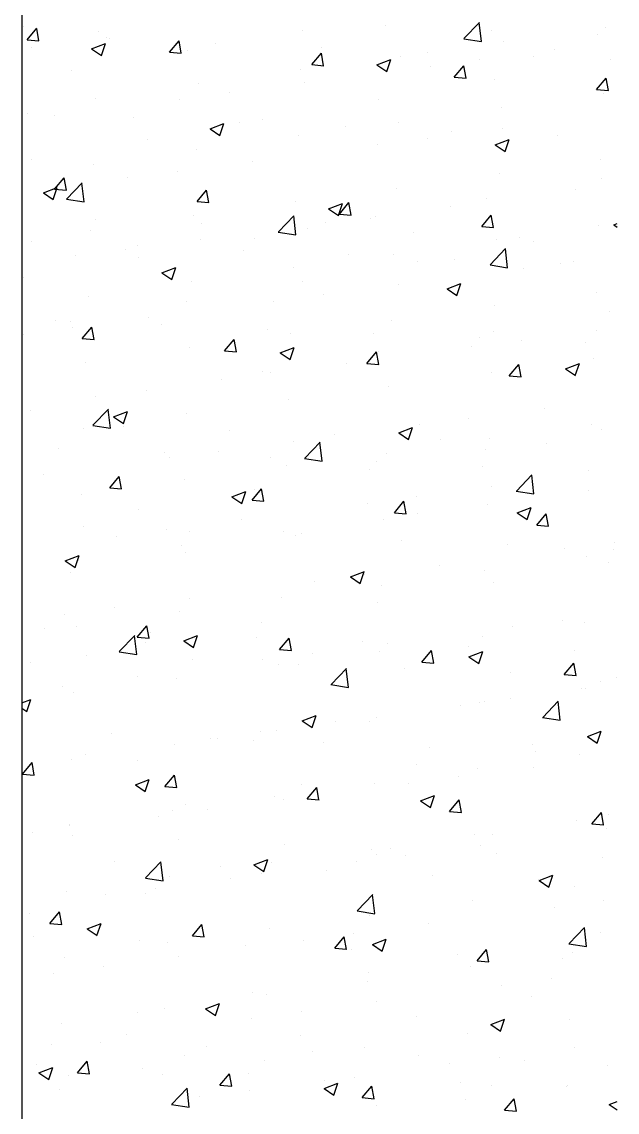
# Model space of a CAD drawing. Header units: millimetres. Extents: x 331487 to 517269, y 198509 to 399936.
# Drawn here: x 447634 to 447934, y 323988 to 324537 of the extents above; entities that cross this region are included whole.
import ezdxf

# ---------------------------------------------------------------- set-up
doc = ezdxf.new("R2010")
doc.units = ezdxf.units.MM
doc.header["$MEASUREMENT"] = 0
doc.layers.add('9th_Column', color=2, linetype='Continuous', lineweight=25)
doc.layers.add('COLUMN', color=6, linetype='Continuous')

msp = doc.modelspace()

# ---------------------------------------------------------------- linework, layer by layer
at = {"layer": '9th_Column'}
msp.add_line((447634.35, 324848.51), (447634.45, 322328.51), dxfattribs=at)
at = {"layer": 'COLUMN', "color": 2, "linetype": 'Continuous'}
for p, q in [((447857.12, 324528.82), (447864.91, 324536.94)), ((447865.92, 324527.35), (447864.82, 324536.85)), ((447635.35, 324534.91), (447635.35, 324534.91)), ((447637.04, 324528.2), (447641.86, 324533.95)), ((447643.01, 324527.67), (447641.85, 324533.94)), ((447672.78, 324532.11), (447672.78, 324532.11)), ((447775.95, 324532.97), (447775.95, 324532.97)), ((447817.5, 324535.27), (447817.5, 324535.27)), ((447870.89, 324533.01), (447870.89, 324533.01)), ((447928.64, 324534.3), (447928.64, 324534.3)), ((447637.04, 324528.2), (447643.01, 324527.68)), ((447669.55, 324523.55), (447676.55, 324526.24)), ((447674.52, 324520.19), (447676.55, 324526.23)), ((447677.18, 324529.36), (447677.18, 324529.36)), ((447678.44, 324528.6), (447678.44, 324528.6)), ((447708.76, 324521.93), (447713.58, 324527.67)), ((447714.74, 324521.4), (447713.58, 324527.67)), ((447731.82, 324526.35), (447731.82, 324526.35)), ((447857.03, 324528.73), (447865.93, 324527.35)), ((447877.29, 324527.26), (447877.29, 324527.26)), ((447924.27, 324530.76), (447924.27, 324530.76)), ((447639.3, 324524.38), (447639.3, 324524.38)), ((447669.55, 324523.55), (447674.52, 324520.19)), ((447708.76, 324521.93), (447714.74, 324521.41)), ((447717.63, 324522.96), (447717.63, 324522.96)), ((447780.49, 324515.65), (447785.31, 324521.4)), ((447785.21, 324524.09), (447785.21, 324524.09)), ((447786.46, 324515.12), (447785.31, 324521.39)), ((447838.59, 324521.84), (447838.59, 324521.84)), ((447902.99, 324523.12), (447902.99, 324523.12)), ((447780.49, 324515.65), (447786.47, 324515.13)), ((447813.26, 324515.54), (447820.26, 324518.23)), ((447813.26, 324515.54), (447818.24, 324512.18)), ((447818.23, 324512.18), (447820.26, 324518.23)), ((447825.35, 324519.76), (447825.35, 324519.76)), ((447840.09, 324514.83), (447840.09, 324514.83)), ((447852.22, 324509.38), (447857.04, 324515.12)), ((447858.19, 324508.85), (447857.03, 324515.12)), ((447865.12, 324518.13), (447865.12, 324518.13)), ((447891.97, 324519.58), (447891.97, 324519.58)), ((447930.78, 324518), (447930.78, 324518)), ((447659.31, 324512.95), (447659.31, 324512.95)), ((447774.84, 324513.36), (447774.84, 324513.36)), ((447852.22, 324509.38), (447858.19, 324508.86)), ((447723.5, 324506.32), (447723.5, 324506.32)), ((447776.93, 324506.52), (447776.93, 324506.52)), ((447872.46, 324507.99), (447872.46, 324507.99)), ((447923.94, 324503.1), (447928.76, 324508.85)), ((447929.92, 324502.57), (447928.76, 324508.84)), ((447671.56, 324498.82), (447671.56, 324498.82)), ((447739.06, 324501.53), (447739.06, 324501.53)), ((447923.94, 324503.1), (447929.92, 324502.58)), ((447927.42, 324501.01), (447927.42, 324501.01)), ((447714.03, 324498.24), (447714.03, 324498.24)), ((447814.14, 324497.98), (447814.14, 324497.98)), ((447876.08, 324493.97), (447876.08, 324493.97)), ((447637.46, 324491.2), (447637.46, 324491.2)), ((447650.87, 324489.92), (447650.87, 324489.92)), ((447690.84, 324488.95), (447690.84, 324488.95)), ((447755.82, 324487.97), (447755.82, 324487.97)), ((447729.24, 324483.29), (447736.24, 324485.97)), ((447729.24, 324483.29), (447734.21, 324479.93)), ((447734.21, 324479.93), (447736.24, 324485.97)), ((447744.23, 324486.69), (447744.23, 324486.69)), ((447797.61, 324484.44), (447797.61, 324484.44)), ((447824.14, 324486.47), (447824.14, 324486.47)), ((447850.99, 324482.18), (447850.99, 324482.18)), ((447876.69, 324483.68), (447876.69, 324483.68)), ((447697.5, 324477.95), (447697.5, 324477.95)), ((447773.63, 324480.07), (447773.63, 324480.07)), ((447838.81, 324478.69), (447838.81, 324478.69)), ((447872.95, 324475.28), (447879.95, 324477.96)), ((447877.92, 324471.92), (447879.95, 324477.96)), ((447904.37, 324479.93), (447904.37, 324479.93)), ((447722.28, 324473.03), (447722.28, 324473.03)), ((447813.78, 324475.39), (447813.78, 324475.39)), ((447872.95, 324475.28), (447877.93, 324471.92)), ((447639.18, 324467.94), (447639.18, 324467.94)), ((447670.34, 324465.53), (447670.34, 324465.53)), ((447750.63, 324467.08), (447750.63, 324467.08)), ((447926.2, 324467.72), (447926.2, 324467.72)), ((447712.75, 324462.09), (447712.75, 324462.09)), ((447874.86, 324460.68), (447874.86, 324460.68)), ((447650.91, 324452.99), (447655.73, 324458.73)), ((447656.89, 324452.45), (447655.73, 324458.72)), ((447656.93, 324447.96), (447664.72, 324456.08)), ((447665.73, 324446.49), (447664.63, 324455.99)), ((447687.72, 324458.8), (447687.72, 324458.8)), ((447926.65, 324458.33), (447926.65, 324458.33)), ((447645.22, 324451.03), (447652.22, 324453.72)), ((447645.22, 324451.03), (447650.19, 324447.68)), ((447650.19, 324447.68), (447652.21, 324453.72)), ((447650.91, 324452.99), (447656.89, 324452.46)), ((447722.64, 324446.71), (447727.46, 324452.46)), ((447728.61, 324446.18), (447727.46, 324452.45)), ((447822.92, 324453.18), (447822.92, 324453.18)), ((447913.54, 324452.55), (447913.54, 324452.55)), ((447656.84, 324447.87), (447665.74, 324446.49)), ((447722.64, 324446.71), (447728.62, 324446.19)), ((447772.41, 324446.78), (447772.41, 324446.78)), ((447788.93, 324443.02), (447795.93, 324445.71)), ((447793.9, 324439.67), (447795.93, 324445.71)), ((447794.36, 324440.43), (447799.19, 324446.18)), ((447800.34, 324439.9), (447799.18, 324446.17)), ((447850.38, 324444.23), (447850.38, 324444.23)), ((447868.33, 324448.32), (447868.33, 324448.32)), ((447721.07, 324439.74), (447721.07, 324439.74)), ((447763.66, 324431.41), (447771.45, 324439.53)), ((447772.46, 324429.94), (447771.35, 324439.43)), ((447788.93, 324443.02), (447793.9, 324439.67)), ((447794.36, 324440.43), (447800.34, 324439.91)), ((447810.01, 324438.31), (447810.01, 324438.31)), ((447812.51, 324439.25), (447812.51, 324439.25)), ((447866.09, 324434.16), (447870.91, 324439.9)), ((447872.06, 324433.63), (447870.91, 324439.9)), ((447671.37, 324437.85), (447671.37, 324437.85)), ((447724.75, 324435.59), (447724.75, 324435.59)), ((447778.13, 324433.34), (447778.13, 324433.34)), ((447787.47, 324435.95), (447787.47, 324435.95)), ((447866.09, 324434.16), (447872.07, 324433.64)), ((447924.99, 324434.43), (447924.99, 324434.43)), ((447932.64, 324435.02), (447934.36, 324435.68)), ((447932.64, 324435.02), (447934.36, 324433.85)), ((447669.13, 324432.24), (447669.13, 324432.24)), ((447724.32, 324427.64), (447724.32, 324427.64)), ((447751.69, 324428.3), (447751.69, 324428.3)), ((447763.57, 324431.31), (447772.46, 324429.93)), ((447831.52, 324431.08), (447831.52, 324431.08)), ((447873.64, 324427.39), (447873.64, 324427.39)), ((447884.9, 324428.83), (447884.9, 324428.83)), ((447639.07, 324426.67), (447639.07, 324426.67)), ((447686.45, 324422.65), (447686.45, 324422.65)), ((447692.45, 324424.42), (447692.45, 324424.42)), ((447745.84, 324422.16), (447745.84, 324422.16)), ((447870.38, 324414.86), (447878.17, 324422.98)), ((447879.18, 324413.38), (447878.08, 324422.88)), ((447892.29, 324426.36), (447892.29, 324426.36)), ((447661.41, 324419.36), (447661.41, 324419.36)), ((447693.37, 324418.29), (447693.37, 324418.29)), ((447799.22, 324419.91), (447799.22, 324419.91)), ((447821.71, 324419.89), (447821.71, 324419.89)), ((447833.97, 324416.35), (447833.97, 324416.35)), ((447852.6, 324417.65), (447852.6, 324417.65)), ((447912.26, 324416.4), (447912.26, 324416.4)), ((447704.91, 324410.77), (447711.91, 324413.46)), ((447704.91, 324410.77), (447709.88, 324407.42)), ((447709.88, 324407.41), (447711.9, 324413.46)), ((447771.19, 324413.49), (447771.19, 324413.49)), ((447870.29, 324414.76), (447879.18, 324413.38)), ((447887.23, 324413.11), (447887.23, 324413.11)), ((447905.98, 324415.39), (447905.98, 324415.39)), ((447635.06, 324408.28), (447635.06, 324408.28)), ((447719.85, 324406.45), (447719.85, 324406.45)), ((447775.65, 324406.34), (447775.65, 324406.34)), ((447848.62, 324402.76), (447855.62, 324405.45)), ((447853.59, 324399.41), (447855.62, 324405.45)), ((447786.2, 324399.81), (447786.2, 324399.81)), ((447824.07, 324404.79), (447824.07, 324404.79)), ((447848.62, 324402.76), (447853.6, 324399.41)), ((447923.77, 324401.14), (447923.77, 324401.14)), ((447667.91, 324398.95), (447667.91, 324398.95)), ((447717.34, 324396.33), (447717.34, 324396.33)), ((447761.17, 324396.51), (447761.17, 324396.51)), ((447872.43, 324394.1), (447872.43, 324394.1)), ((447930.48, 324391.37), (447930.48, 324391.37)), ((447651.48, 324387.02), (447651.48, 324387.02)), ((447659.02, 324386.32), (447659.02, 324386.32)), ((447660.14, 324383.21), (447660.14, 324383.21)), ((447664.79, 324377.77), (447669.61, 324383.51)), ((447670.76, 324377.24), (447669.61, 324383.5)), ((447698.01, 324388.2), (447698.01, 324388.2)), ((447704.86, 324384.76), (447704.86, 324384.76)), ((447820.49, 324386.6), (447820.49, 324386.6)), ((447635.1, 324379.91), (447635.1, 324379.91)), ((447664.79, 324377.77), (447670.77, 324377.24)), ((447758.24, 324382.51), (447758.24, 324382.51)), ((447769.98, 324380.2), (447769.98, 324380.2)), ((447811.62, 324380.25), (447811.62, 324380.25)), ((447865, 324378), (447865, 324378)), ((447872.16, 324381.36), (447872.16, 324381.36)), ((447923.83, 324381.95), (447923.83, 324381.95)), ((447718.63, 324373.16), (447718.63, 324373.16)), ((447736.51, 324371.49), (447741.33, 324377.24)), ((447742.49, 324370.96), (447741.33, 324377.23)), ((447764.6, 324370.51), (447771.6, 324373.2)), ((447769.57, 324367.15), (447771.6, 324373.2)), ((447860.92, 324373.67), (447860.92, 324373.67)), ((447885.96, 324376.96), (447885.96, 324376.96)), ((447918.39, 324375.74), (447918.39, 324375.74)), ((447736.51, 324371.49), (447742.49, 324370.97)), ((447764.6, 324370.51), (447769.57, 324367.15)), ((447808.24, 324365.22), (447813.06, 324370.96)), ((447814.21, 324364.68), (447813.06, 324370.95)), ((447813.85, 324371.35), (447813.85, 324371.35)), ((447922.56, 324367.85), (447922.56, 324367.85)), ((447666.7, 324365.66), (447666.7, 324365.66)), ((447755.53, 324361.34), (447755.53, 324361.34)), ((447797.77, 324365.35), (447797.77, 324365.35)), ((447808.24, 324365.22), (447814.22, 324364.69)), ((447879.97, 324358.94), (447884.79, 324364.69)), ((447885.94, 324358.41), (447884.78, 324364.68)), ((447908.31, 324362.5), (447915.31, 324365.19)), ((447908.31, 324362.5), (447913.29, 324359.15)), ((447913.28, 324359.14), (447915.31, 324365.19)), ((447734.86, 324357.07), (447734.86, 324357.07)), ((447759.89, 324360.37), (447759.89, 324360.37)), ((447871.21, 324360.81), (447871.21, 324360.81)), ((447879.97, 324358.94), (447885.94, 324358.42)), ((447697.21, 324351.33), (447697.21, 324351.33)), ((447819.27, 324353.31), (447819.27, 324353.31)), ((447671.7, 324348.76), (447671.7, 324348.76)), ((447768.76, 324346.91), (447768.76, 324346.91)), ((447638.89, 324341.32), (447638.89, 324341.32)), ((447670.19, 324334), (447677.98, 324342.12)), ((447678.99, 324332.52), (447677.89, 324342.02)), ((447680.58, 324338.26), (447687.58, 324340.94)), ((447685.55, 324334.9), (447687.57, 324340.94)), ((447717.42, 324339.87), (447717.42, 324339.87)), ((447897.52, 324342.51), (447897.52, 324342.51)), ((447670.1, 324333.9), (447678.99, 324332.52)), ((447680.58, 324338.26), (447685.55, 324334.9)), ((447685.38, 324333.66), (447685.38, 324333.66)), ((447834.61, 324334.22), (447834.61, 324334.22)), ((447859.65, 324337.52), (447859.65, 324337.52)), ((447921.34, 324334.56), (447921.34, 324334.56)), ((447665.48, 324332.37), (447665.48, 324332.37)), ((447738.77, 324331.41), (447738.77, 324331.41)), ((447792.15, 324329.15), (447792.15, 324329.15)), ((447824.29, 324330.25), (447831.29, 324332.93)), ((447824.29, 324330.25), (447829.26, 324326.89)), ((447829.26, 324326.89), (447831.29, 324332.93)), ((447926.35, 324331.7), (447926.35, 324331.7)), ((447771.46, 324325.91), (447771.46, 324325.91)), ((447776.91, 324317.45), (447784.7, 324325.56)), ((447785.72, 324315.97), (447784.61, 324325.47)), ((447845.53, 324326.9), (447845.53, 324326.9)), ((447870, 324327.52), (447870, 324327.52)), ((447898.91, 324324.64), (447898.91, 324324.64)), ((447653.09, 324322.49), (447653.09, 324322.49)), ((447706.47, 324320.23), (447706.47, 324320.23)), ((447708.55, 324317.63), (447708.55, 324317.63)), ((447733.59, 324320.92), (447733.59, 324320.92)), ((447759.85, 324317.97), (447759.85, 324317.97)), ((447776.82, 324317.35), (447785.72, 324315.97)), ((447818.06, 324320.03), (447818.06, 324320.03)), ((447868.04, 324321.69), (447868.04, 324321.69)), ((447767.55, 324313.62), (447767.55, 324313.62)), ((447809.72, 324311.68), (447809.72, 324311.68)), ((447813.23, 324315.72), (447813.23, 324315.72)), ((447866.62, 324313.46), (447866.62, 324313.46)), ((447645.4, 324309.31), (447645.4, 324309.31)), ((447678.66, 324302.55), (447683.48, 324308.29)), ((447684.64, 324302.02), (447683.48, 324308.28)), ((447716.2, 324306.58), (447716.2, 324306.58)), ((447883.64, 324300.89), (447891.43, 324309.01)), ((447892.44, 324299.42), (447891.34, 324308.92)), ((447920, 324311.21), (447920, 324311.21)), ((447678.66, 324302.55), (447684.64, 324302.02)), ((447740.27, 324297.99), (447747.27, 324300.68)), ((447745.24, 324294.64), (447747.26, 324300.68)), ((447750.39, 324296.27), (447755.21, 324302.02)), ((447751.4, 324301.67), (447751.4, 324301.67)), ((447756.36, 324295.74), (447755.21, 324302.01)), ((447871.21, 324303.07), (447871.21, 324303.07)), ((447883.55, 324300.8), (447892.44, 324299.42)), ((447920.12, 324301.27), (447920.12, 324301.27)), ((447664.26, 324299.08), (447664.26, 324299.08)), ((447740.27, 324297.99), (447745.24, 324294.64)), ((447750.39, 324296.27), (447756.37, 324295.75)), ((447822.11, 324290), (447826.94, 324295.74)), ((447828.09, 324289.47), (447826.93, 324295.73)), ((447833.34, 324298.08), (447833.34, 324298.08)), ((447892, 324299.73), (447892, 324299.73)), ((447693.08, 324291.66), (447693.08, 324291.66)), ((447808.31, 324294.78), (447808.31, 324294.78)), ((447822.12, 324290), (447828.09, 324289.47)), ((447833.68, 324289.72), (447833.68, 324289.72)), ((447868.78, 324294.23), (447868.78, 324294.23)), ((447883.98, 324289.99), (447890.98, 324292.67)), ((447883.98, 324289.99), (447888.95, 324286.63)), ((447888.95, 324286.63), (447890.98, 324292.67)), ((447745.15, 324286.47), (447745.15, 324286.47)), ((447816.84, 324286.74), (447816.84, 324286.74)), ((447893.84, 324283.72), (447898.66, 324289.47)), ((447899.81, 324283.19), (447898.66, 324289.46)), ((447634.76, 324281.65), (447634.76, 324281.65)), ((447665.49, 324282.83), (447665.49, 324282.83)), ((447707.28, 324281.48), (447707.28, 324281.48)), ((447718.87, 324280.58), (447718.87, 324280.58)), ((447766.33, 324280.33), (447766.33, 324280.33)), ((447775.36, 324279.71), (447775.36, 324279.71)), ((447893.84, 324283.72), (447899.82, 324283.2)), ((447682.25, 324278.19), (447682.25, 324278.19)), ((447714.99, 324273.29), (447714.99, 324273.29)), ((447772.25, 324278.32), (447772.25, 324278.32)), ((447825.64, 324276.07), (447825.64, 324276.07)), ((447879.02, 324273.81), (447879.02, 324273.81)), ((447933.1, 324275.23), (447933.1, 324275.23)), ((447656.24, 324265.74), (447663.25, 324268.43)), ((447661.21, 324262.38), (447663.24, 324268.43)), ((447717.04, 324269.7), (447717.04, 324269.7)), ((447908.06, 324271.94), (447908.06, 324271.94)), ((447918.91, 324267.98), (447918.91, 324267.98)), ((447932.4, 324271.55), (447932.4, 324271.55)), ((447656.25, 324265.74), (447661.22, 324262.39)), ((447663.05, 324265.8), (447663.05, 324265.8)), ((447844.91, 324263.62), (447844.91, 324263.62)), ((447930.19, 324264.74), (447930.19, 324264.74)), ((447658.72, 324259.69), (447658.72, 324259.69)), ((447799.96, 324257.73), (447806.96, 324260.42)), ((447799.96, 324257.73), (447804.93, 324254.38)), ((447804.93, 324254.38), (447806.95, 324260.42)), ((447807.03, 324258.64), (447807.03, 324258.64)), ((447867.56, 324260.94), (447867.56, 324260.94)), ((447782, 324255.34), (447782, 324255.34)), ((447815.63, 324253.45), (447815.63, 324253.45)), ((447871.87, 324254.73), (447871.87, 324254.73)), ((447718.85, 324247.03), (447718.85, 324247.03)), ((447765.11, 324247.04), (447765.11, 324247.04)), ((447680.97, 324242.04), (447680.97, 324242.04)), ((447813.55, 324244.72), (447813.55, 324244.72)), ((447655.94, 324238.75), (447655.94, 324238.75)), ((447713.77, 324240), (447713.77, 324240)), ((447906.79, 324235.79), (447906.79, 324235.79)), ((447646.02, 324231.73), (447646.02, 324231.73)), ((447661.83, 324232.51), (447661.83, 324232.51)), ((447692.54, 324227.33), (447697.36, 324233.07)), ((447698.51, 324226.8), (447697.36, 324233.07)), ((447699.4, 324229.48), (447699.4, 324229.48)), ((447755.23, 324234.71), (447755.23, 324234.71)), ((447881.76, 324232.5), (447881.76, 324232.5)), ((447917.69, 324234.7), (447917.69, 324234.7)), ((447683.45, 324220.03), (447691.24, 324228.15)), ((447692.25, 324218.56), (447691.14, 324228.06)), ((447692.54, 324227.33), (447698.52, 324226.8)), ((447696.91, 324224.7), (447696.91, 324224.7)), ((447715.94, 324225.48), (447722.94, 324228.17)), ((447715.94, 324225.48), (447720.91, 324222.12)), ((447720.9, 324222.12), (447722.93, 324228.17)), ((447752.78, 324227.22), (447752.78, 324227.22)), ((447764.26, 324221.05), (447769.08, 324226.8)), ((447770.24, 324220.52), (447769.08, 324226.79)), ((447806.16, 324224.97), (447806.16, 324224.97)), ((447818.6, 324224.18), (447818.6, 324224.18)), ((447866.35, 324227.65), (447866.35, 324227.65)), ((447667.1, 324218.3), (447667.1, 324218.3)), ((447683.36, 324219.94), (447692.25, 324218.56)), ((447764.26, 324221.05), (447770.24, 324220.53)), ((447780.73, 324219.2), (447780.73, 324219.2)), ((447814.41, 324220.16), (447814.41, 324220.16)), ((447835.99, 324214.78), (447840.81, 324220.52)), ((447841.96, 324214.25), (447840.81, 324220.51)), ((447859.54, 324222.71), (447859.54, 324222.71)), ((447859.65, 324217.47), (447866.65, 324220.16)), ((447864.62, 324214.11), (447866.65, 324220.16)), ((447912.93, 324220.45), (447912.93, 324220.45)), ((447638.59, 324214.69), (447638.59, 324214.69)), ((447720.48, 324216.04), (447720.48, 324216.04)), ((447755.69, 324215.9), (447755.69, 324215.9)), ((447763.9, 324213.75), (447763.9, 324213.75)), ((447773.86, 324213.79), (447773.86, 324213.79)), ((447835.99, 324214.78), (447841.97, 324214.25)), ((447859.65, 324217.47), (447864.62, 324214.12)), ((447907.72, 324208.5), (447912.54, 324214.25)), ((447913.69, 324207.97), (447912.53, 324214.24)), ((447692.54, 324207.59), (447692.54, 324207.59)), ((447790.17, 324203.48), (447797.96, 324211.6)), ((447798.97, 324202.01), (447797.87, 324211.51)), ((447827.25, 324211.53), (447827.25, 324211.53)), ((447880.63, 324209.28), (447880.63, 324209.28)), ((447907.72, 324208.5), (447913.69, 324207.98)), ((447654.67, 324202.6), (447654.67, 324202.6)), ((447712.55, 324206.71), (447712.55, 324206.71)), ((447790.08, 324203.39), (447798.97, 324202.01)), ((447926.06, 324205.07), (447926.06, 324205.07)), ((447934.01, 324207.02), (447934.01, 324207.02)), ((447660.62, 324199.22), (447660.62, 324199.22)), ((447880.48, 324196.35), (447880.48, 324196.35)), ((447916.48, 324201.41), (447916.48, 324201.41)), ((447918.36, 324201.34), (447918.36, 324201.34)), ((447634.37, 324194.17), (447638.92, 324195.91)), ((447634.37, 324191.57), (447636.89, 324189.87)), ((447636.88, 324189.87), (447638.91, 324195.91)), ((447855.45, 324193.06), (447855.45, 324193.06)), ((447865.13, 324194.37), (447865.13, 324194.37)), ((447867.74, 324195.06), (447867.74, 324195.06)), ((447896.9, 324186.93), (447904.69, 324195.05)), ((447905.7, 324185.46), (447904.59, 324194.95)), ((447775.63, 324185.22), (447782.63, 324187.9)), ((447780.6, 324181.86), (447782.62, 324187.9)), ((447813.19, 324186.87), (447813.19, 324186.87)), ((447896.81, 324186.83), (447905.7, 324185.46)), ((447762.68, 324180.47), (447762.68, 324180.47)), ((447775.63, 324185.22), (447780.6, 324181.86)), ((447792.29, 324184.74), (447792.29, 324184.74)), ((447809.42, 324185.05), (447809.42, 324185.05)), ((447919.34, 324177.21), (447926.34, 324179.9)), ((447924.31, 324173.85), (447926.34, 324179.89)), ((447679.5, 324178.65), (447679.5, 324178.65)), ((447729.39, 324176.46), (447729.39, 324176.46)), ((447732.88, 324176.39), (447732.88, 324176.39)), ((447751.1, 324175.04), (447751.1, 324175.04)), ((447754.42, 324179.76), (447754.42, 324179.76)), ((447919.34, 324177.21), (447924.31, 324173.85)), ((447711.34, 324173.42), (447711.34, 324173.42)), ((447786.27, 324174.14), (447786.27, 324174.14)), ((447839.65, 324171.88), (447839.65, 324171.88)), ((447891.7, 324173.1), (447891.7, 324173.1)), ((447893.03, 324169.62), (447893.03, 324169.62)), ((447634.69, 324158.38), (447639.51, 324164.13)), ((447640.66, 324157.85), (447639.5, 324164.12)), ((447659.4, 324165.93), (447659.4, 324165.93)), ((447666.23, 324168.15), (447666.23, 324168.15)), ((447692.78, 324165.03), (447692.78, 324165.03)), ((447915.26, 324168.12), (447915.26, 324168.12)), ((447634.69, 324158.38), (447640.66, 324157.86)), ((447706.41, 324152.11), (447711.23, 324157.85)), ((447712.39, 324151.58), (447711.23, 324157.85)), ((447833.38, 324163.09), (447833.38, 324163.09)), ((447863.92, 324161.08), (447863.92, 324161.08)), ((447892.05, 324161.9), (447892.05, 324161.9)), ((447634.47, 324155.02), (447634.47, 324155.02)), ((447691.6, 324152.96), (447698.61, 324155.65)), ((447691.6, 324152.96), (447696.58, 324149.61)), ((447696.57, 324149.61), (447698.6, 324155.65)), ((447775.06, 324153.08), (447775.06, 324153.08)), ((447811.98, 324153.58), (447811.98, 324153.58)), ((447829.14, 324153.62), (447829.14, 324153.62)), ((447854.18, 324156.91), (447854.18, 324156.91)), ((447706.41, 324152.11), (447712.39, 324151.59)), ((447761.47, 324147.18), (447761.47, 324147.18)), ((447778.14, 324145.83), (447782.96, 324151.58)), ((447784.11, 324145.3), (447782.96, 324151.57)), ((447835.32, 324144.96), (447842.32, 324147.64)), ((447840.29, 324141.6), (447842.31, 324147.64)), ((447716.75, 324143.07), (447716.75, 324143.07)), ((447765.99, 324145.3), (447765.99, 324145.3)), ((447778.14, 324145.83), (447784.12, 324145.31)), ((447835.32, 324144.96), (447840.29, 324141.6)), ((447849.87, 324139.56), (447854.69, 324145.3)), ((447855.84, 324139.03), (447854.68, 324145.3)), ((447703.08, 324137.02), (447703.08, 324137.02)), ((447710.12, 324140.14), (447710.12, 324140.14)), ((447728.11, 324140.31), (447728.11, 324140.31)), ((447849.87, 324139.56), (447855.84, 324139.03)), ((447921.59, 324133.28), (447926.41, 324139.03)), ((447927.56, 324132.75), (447926.41, 324139.02)), ((447929.89, 324138.11), (447929.89, 324138.11)), ((447658.18, 324132.64), (447658.18, 324132.64)), ((447658.43, 324133.06), (447658.43, 324133.06)), ((447914.04, 324134.83), (447914.04, 324134.83)), ((447921.59, 324133.28), (447927.57, 324132.76)), ((447928.9, 324130.77), (447928.9, 324130.77)), ((447639.92, 324128.7), (447639.92, 324128.7)), ((447660.03, 324127.55), (447660.03, 324127.55)), ((447713.41, 324125.29), (447713.41, 324125.29)), ((447862.7, 324127.79), (447862.7, 324127.79)), ((447871.57, 324128.1), (447871.57, 324128.1)), ((447766.79, 324123.04), (447766.79, 324123.04)), ((447810.76, 324120.29), (447810.76, 324120.29)), ((447820.18, 324120.78), (447820.18, 324120.78)), ((447865.74, 324122.46), (447865.74, 324122.46)), ((447681.11, 324114.11), (447681.11, 324114.11)), ((447696.71, 324106.07), (447704.49, 324114.19)), ((447705.51, 324104.6), (447704.4, 324114.09)), ((447751.29, 324112.7), (447758.3, 324115.39)), ((447756.26, 324109.35), (447758.29, 324115.39)), ((447802.84, 324114.17), (447802.84, 324114.17)), ((447813.26, 324118.09), (447813.26, 324118.09)), ((447827.87, 324117.47), (447827.87, 324117.47)), ((447873.56, 324118.52), (447873.56, 324118.52)), ((447926.94, 324116.27), (447926.94, 324116.27)), ((447734.5, 324111.86), (447734.5, 324111.86)), ((447751.3, 324112.7), (447756.27, 324109.35)), ((447760.25, 324113.89), (447760.25, 324113.89)), ((447787.88, 324109.6), (447787.88, 324109.6)), ((447696.62, 324105.97), (447705.51, 324104.6)), ((447708.91, 324106.85), (447708.91, 324106.85)), ((447739.68, 324105.86), (447739.68, 324105.86)), ((447754.94, 324108.08), (447754.94, 324108.08)), ((447841.26, 324107.35), (447841.26, 324107.35)), ((447894.64, 324105.09), (447894.64, 324105.09)), ((447895.01, 324104.69), (447902.01, 324107.38)), ((447895.01, 324104.69), (447899.98, 324101.34)), ((447899.98, 324101.34), (447902, 324107.38)), ((447656.97, 324099.35), (447656.97, 324099.35)), ((447676.77, 324097.58), (447676.77, 324097.58)), ((447696.62, 324098.07), (447696.62, 324098.07)), ((447701.81, 324100.87), (447701.81, 324100.87)), ((447803.43, 324089.52), (447811.22, 324097.64)), ((447812.23, 324088.05), (447811.13, 324097.54)), ((447912.83, 324101.54), (447912.83, 324101.54)), ((447861.48, 324094.5), (447861.48, 324094.5)), ((447927.62, 324094.63), (447927.62, 324094.63)), ((447638.3, 324088.06), (447638.3, 324088.06)), ((447648.56, 324083.16), (447653.38, 324088.91)), ((447654.54, 324082.63), (447653.38, 324088.9)), ((447803.34, 324089.42), (447812.23, 324088.04)), ((447809.55, 324087), (447809.55, 324087)), ((447902.59, 324091.33), (447902.59, 324091.33)), ((447648.56, 324083.16), (447654.54, 324082.64)), ((447667.27, 324080.45), (447674.27, 324083.14)), ((447672.24, 324077.09), (447674.27, 324083.14)), ((447720.29, 324076.89), (447725.11, 324082.63)), ((447726.26, 324076.36), (447725.11, 324082.63)), ((447839.44, 324083.02), (447839.44, 324083.02)), ((447910.15, 324072.97), (447917.94, 324081.08)), ((447918.96, 324071.49), (447917.85, 324080.99)), ((447640.13, 324076.72), (447640.13, 324076.72)), ((447667.27, 324080.45), (447672.25, 324077.09)), ((447720.29, 324076.89), (447726.27, 324076.37)), ((447759.03, 324080.6), (447759.03, 324080.6)), ((447792.01, 324070.61), (447796.84, 324076.36)), ((447797.99, 324070.08), (447796.83, 324076.35)), ((447801.56, 324078.03), (447801.56, 324078.03)), ((447925.76, 324078.44), (447925.76, 324078.44)), ((447693.52, 324074.46), (447693.52, 324074.46)), ((447707.69, 324073.56), (447707.69, 324073.56)), ((447746.9, 324072.2), (447746.9, 324072.2)), ((447776.53, 324074.73), (447776.53, 324074.73)), ((447792.01, 324070.61), (447797.99, 324070.09)), ((447810.99, 324072.44), (447817.99, 324075.13)), ((447810.99, 324072.44), (447815.96, 324069.09)), ((447815.95, 324069.08), (447817.98, 324075.13)), ((447863.74, 324064.34), (447868.56, 324070.08)), ((447869.71, 324063.81), (447868.56, 324070.08)), ((447910.06, 324072.87), (447918.96, 324071.49)), ((447655.75, 324066.06), (447655.75, 324066.06)), ((447713.37, 324066.42), (447713.37, 324066.42)), ((447800.28, 324069.95), (447800.28, 324069.95)), ((447853.66, 324067.69), (447853.66, 324067.69)), ((447867.45, 324068.43), (447867.45, 324068.43)), ((447907.04, 324065.44), (447907.04, 324065.44)), ((447911.61, 324068.25), (447911.61, 324068.25)), ((447675.5, 324061.43), (447675.5, 324061.43)), ((447860.27, 324061.21), (447860.27, 324061.21)), ((447863.74, 324064.34), (447869.72, 324063.82)), ((447650.47, 324058.14), (447650.47, 324058.14)), ((447808.33, 324053.71), (447808.33, 324053.71)), ((447809.13, 324058.42), (447809.13, 324058.42)), ((447901.32, 324055.18), (447901.32, 324055.18)), ((447750.81, 324048.41), (447750.81, 324048.41)), ((447876.28, 324051.89), (447876.28, 324051.89)), ((447726.96, 324040.19), (447733.97, 324042.87)), ((447731.93, 324036.83), (447733.96, 324042.87)), ((447757.82, 324047.31), (447757.82, 324047.31)), ((447813.13, 324043.57), (447813.13, 324043.57)), ((447891.41, 324046.48), (447891.41, 324046.48)), ((447692.49, 324038.4), (447692.49, 324038.4)), ((447706.48, 324040.27), (447706.48, 324040.27)), ((447726.96, 324040.19), (447731.94, 324036.83)), ((447775.26, 324038.59), (447775.26, 324038.59)), ((447654.54, 324032.77), (447654.54, 324032.77)), ((447750.22, 324035.29), (447750.22, 324035.29)), ((447833.09, 324036.47), (447833.09, 324036.47)), ((447870.68, 324032.18), (447877.68, 324034.87)), ((447870.68, 324032.18), (447875.65, 324028.82)), ((447875.65, 324028.82), (447877.67, 324034.86)), ((447910.4, 324034.96), (447910.4, 324034.96)), ((447687.07, 324026.98), (447687.07, 324026.98)), ((447774.77, 324026.45), (447774.77, 324026.45)), ((447859.05, 324027.92), (447859.05, 324027.92)), ((447649.19, 324021.99), (447649.19, 324021.99)), ((447674.04, 324023.36), (447674.04, 324023.36)), ((447727.42, 324021.11), (447727.42, 324021.11)), ((447912.88, 324020.73), (447912.88, 324020.73)), ((447716.45, 324016.44), (447716.45, 324016.44)), ((447780.81, 324018.85), (447780.81, 324018.85)), ((447807.11, 324020.42), (447807.11, 324020.42)), ((447834.19, 324016.59), (447834.19, 324016.59)), ((447875.01, 324015.74), (447875.01, 324015.74)), ((447641.74, 324012.18), (447641.74, 324012.18)), ((447642.94, 324007.93), (447649.94, 324010.62)), ((447647.91, 324004.58), (447649.94, 324010.62)), ((447662.44, 324007.94), (447667.26, 324013.69)), ((447668.41, 324007.41), (447667.25, 324013.68)), ((447695.13, 324009.93), (447695.13, 324009.93)), ((447756.6, 324014.02), (447756.6, 324014.02)), ((447849.98, 324012.45), (447849.98, 324012.45)), ((447887.57, 324014.34), (447887.57, 324014.34)), ((447929.6, 324011.48), (447929.6, 324011.48)), ((447642.94, 324007.93), (447647.92, 324004.58)), ((447658.13, 324006.43), (447658.13, 324006.43)), ((447662.44, 324007.95), (447668.41, 324007.42)), ((447705.26, 324006.98), (447705.26, 324006.98)), ((447734.16, 324001.67), (447738.98, 324007.42)), ((447740.14, 324001.14), (447738.98, 324007.41)), ((447748.51, 324007.67), (447748.51, 324007.67)), ((447786.82, 324004.13), (447786.82, 324004.13)), ((447801.89, 324005.42), (447801.89, 324005.42)), ((447653.32, 323999.48), (447653.32, 323999.48)), ((447709.96, 323992.11), (447717.75, 324000.22)), ((447718.77, 323990.63), (447717.66, 324000.13)), ((447734.16, 324001.67), (447740.14, 324001.15)), ((447748.95, 323999.15), (447748.95, 323999.15)), ((447786.65, 323999.93), (447793.66, 324002.61)), ((447786.65, 323999.93), (447791.63, 323996.57)), ((447791.62, 323996.57), (447793.65, 324002.61)), ((447805.89, 323995.39), (447810.71, 324001.14)), ((447811.86, 323994.86), (447810.71, 324001.13)), ((447855.27, 324003.16), (447855.27, 324003.16)), ((447871.28, 324001.47), (447871.28, 324001.47)), ((447908.66, 324000.91), (447908.66, 324000.91)), ((447909.18, 324001.67), (447909.18, 324001.67)), ((447723.91, 323995.85), (447723.91, 323995.85)), ((447805.89, 323995.39), (447811.87, 323994.87)), ((447857.84, 323994.63), (447857.84, 323994.63)), ((447877.62, 323989.12), (447882.44, 323994.86)), ((447883.59, 323988.59), (447882.43, 323994.86)), ((447930.37, 323991.92), (447934.38, 323993.46)), ((447709.87, 323992.01), (447718.77, 323990.63)), ((447812.96, 323991.46), (447812.96, 323991.46)), ((447877.62, 323989.12), (447883.59, 323988.6)), ((447930.37, 323991.92), (447934.38, 323989.21))]:
    msp.add_line(p, q, dxfattribs=at)

doc.saveas('drawing.dxf')
